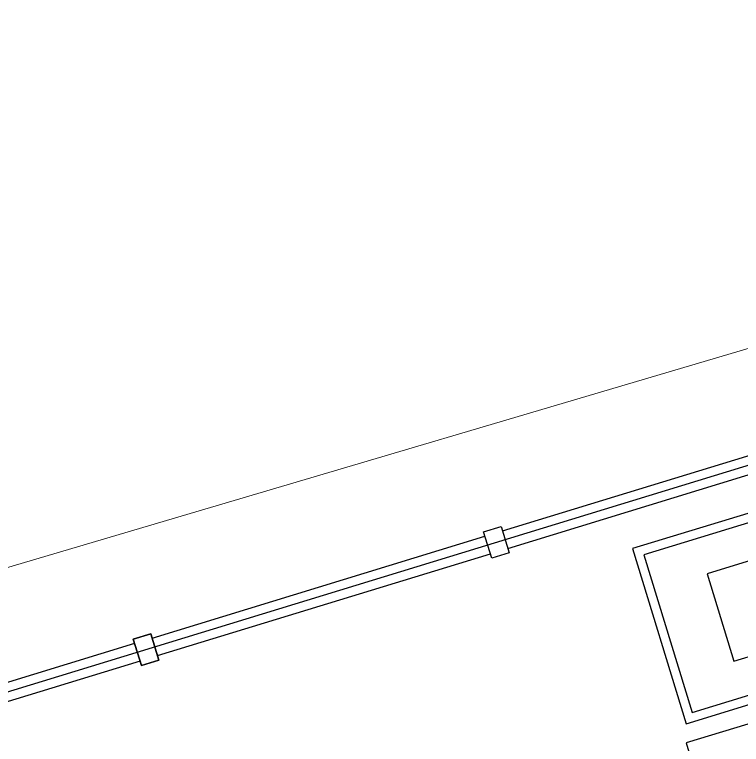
# Model space of a CAD drawing. Header units: inches. Extents: x 543393 to 2689207, y 1841861 to 9121372.
# Drawn here: x 547506.22 to 547514.16, y 1842009.51 to 1842017.47 of the extents above; entities that cross this region are included whole.
import ezdxf

# ---------------------------------------------------------------- set-up
doc = ezdxf.new("R2010")
doc.units = ezdxf.units.IN
doc.header["$MEASUREMENT"] = 0
doc.linetypes.add('DASHDOT', pattern=[1, 0.5, -0.25, 0, -0.25])
doc.linetypes.add('HIDDEN', pattern=[0.375, 0.25, -0.125])
for name, color, linetype in [('0_Central_Road', 9, 'Continuous'), ('Duong', 4, 'Continuous'), ('LAPMOI', 4, 'Continuous')]:
    doc.layers.add(name, color=color, linetype=linetype)
doc.layers.add('Level 30', color=7, linetype='Continuous', lineweight=0)

# ---------------------------------------------------------------- blocks, each defined once
blk = doc.blocks.new('HR')
at = {"layer": 'LAPMOI'}
for points in [[(197004.9371607055, 65096.24289840326), (197204.9371607055, 65096.24289840326), (197204.9371607055, 65396.24289840326), (197004.9371607055, 65396.24289840326)], [(201004.9371607055, 65096.24289840326), (201204.9371607055, 65096.24289840326), (201204.9371607055, 65396.24289840326), (201004.9371607055, 65396.24289840326)]]:
    blk.add_lwpolyline(points, close=True, dxfattribs=at)
for points in [[(197204.9371607055, 65346.24289840326), (201004.9371607055, 65346.24289840326)], [(197204.9371607055, 65146.24289840326), (201004.9371607055, 65146.24289840326)]]:
    blk.add_lwpolyline(points, dxfattribs=at)

msp = doc.modelspace()

# ---------------------------------------------------------------- linework, layer by layer
at = {"color": 8, "linetype": 'HIDDEN', "ltscale": 1000}
msp.add_lwpolyline([(547513.5512408969, 1842009.730856604), (547516.0374698644, 1842010.491557281), (547515.4523154969, 1842012.404041103), (547512.9660865294, 1842011.643340425)], close=True, dxfattribs=at)
at = {"layer": '0_Central_Road', "linetype": 'DASHDOT', "ltscale": 1000}
msp.add_lwpolyline([(547542.1076814103, 1841963.565721434), (547526.0159363034, 1842016.159026516), (547425.6105356929, 1841985.438422221), (547461.3049521117, 1841868.776909131), (547533.023095405, 1841890.720197913)], dxfattribs=at)
at = {"layer": 'Duong', "color": 8}
msp.add_lwpolyline([(547482.2397520982, 1842002.660441537), (547482.5030715637, 1842001.799823817, -0.414213562373095), (547482.0119596659, 1842000.875697688), (547441.3621160472, 1841988.438241606), (547476.0383638665, 1841875.104450364), (547531.5195195181, 1841892.079778566), (547519.7403621, 1841930.578077886, -0.4142135623730951), (547521.5588034515, 1841933.999842204), (547531.3698454539, 1841937.00168411), (547530.0473965834, 1841941.323897546), (547520.2363545808, 1841938.32205564, -0.4142135623730951), (547516.8145902624, 1841940.140496992), (547509.2953566397, 1841964.715914093, -0.414213562373095), (547512.4411274449, 1841970.635316601), (547536.8826706791, 1841978.113589418), (547526.0982756858, 1842013.360666241), (547513.552381819, 1842009.522053591), (547522.2126664583, 1841981.217293037, -0.4142135623730951), (547520.3942251068, 1841977.795528719), (547511.1186785742, 1841974.957530037, -0.414213562373095), (547505.1992760671, 1841978.103300842), (547496.3341873991, 1842007.077430732)], format="xyb", dxfattribs=at)
at = {"layer": 'Duong'}
for points in [[(547513.6176073696, 1842009.855738513), (547515.9125879549, 1842010.557923754), (547515.3859490242, 1842012.279159193), (547513.0909684388, 1842011.576973952)], [(547514.0743216424, 1842010.413781588), (547515.2218119351, 1842010.764874208), (547514.9292347513, 1842011.721116119), (547513.7817444587, 1842011.370023498)]]:
    msp.add_lwpolyline(points, close=True, dxfattribs=at)
at = {"layer": 'Level 30', "color": 5, "linetype": 'Continuous', "lineweight": 0, "flags": 128}
msp.add_lwpolyline([(547413.2804, 1841984.2029), (547426.9909, 1841988.0952), (547435.2657000001, 1841990.2092), (547457.7375, 1841996.9053), (547464.7565, 1841999.0958), (547479.3031, 1842003.3802), (547483.1998, 1842004.5279), (547493.9567, 1842007.8341), (547522.5983, 1842016.3025), (547526.6753, 1842017.4738), (547526.71, 1842017.4672), (547526.7371, 1842017.4442), (547526.7454, 1842017.428), (547531.5423999999, 1842003.8542), (547539.2392, 1841980.1214), (547541.6587, 1841971.6542), (547545.1894, 1841960.2619), (547545.9864, 1841957.8444), (547545.5, 1841966), (547545.5, 1841966), (547547, 1841978)], dxfattribs=at)

# ---------------------------------------------------------------- block references
at = {"layer": 'LAPMOI', "yscale": 0.001, "zscale": 0.001, "rotation": 197.0123114188912}
for p, xscale in [((547303.91149557, 1842016.43463787), -0.001), ((547300.0865279277, 1842015.264329135), -0.001), ((547677.0465313168, 1842130.601143975), 0.001)]:
    msp.add_blockref('HR', p, dxfattribs=dict(at, xscale=xscale))

doc.saveas('drawing.dxf')
